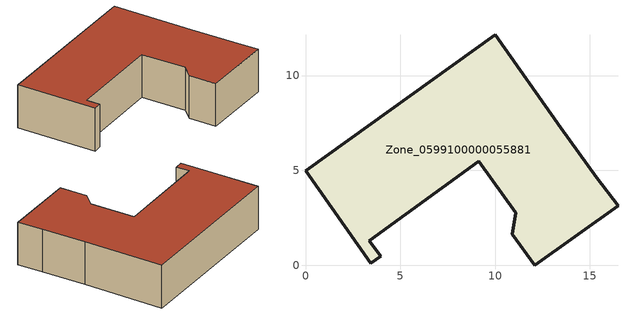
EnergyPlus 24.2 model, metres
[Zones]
Zone_0599100000055881
 floor ground (C_G): 9.13,5.47 3.36,1.29 3.96,0.47 3.45,0.1 0,4.99 10.02,12.15 13.45,7.25 15.36,4.62 16.48,3.13 12.09,0 10.9,1.63 11.08,2.77 z0
 wall outside (C_F): 13.45,7.25 10.02,12.15 0,4.99 3.45,0.1 3.96,0.47 3.36,1.29 9.13,5.47 11.08,2.77 10.9,1.63 12.09,0 16.48,3.13 15.36,4.62 13.45,7.25 z0:3.24
 roof outside (C_R): 16.48,3.13 15.36,4.62 13.45,7.25 10.02,12.15 0,4.99 3.45,0.1 3.96,0.47 3.36,1.29 9.13,5.47 11.08,2.77 10.9,1.63 12.09,0 z3.24
[BUILDING]
Pand.0599100000055881: North Axis=0; Terrain=City; Loads Convergence Tolerance Value=0.04; Temperature Convergence Tolerance Value=0.4; Solar Distribution=FullExterior; Maximum Number of Warmup Days=25; Minimum Number of Warmup Days=1
[Site:Location]
Rotterdam.The.Hague.AP_ZH_NLD Design_Conditions: Latitude=51.96; Longitude=4.45; Time Zone=1; Elevation=-4.5
[SITE:GROUNDTEMPERATURE:BUILDINGSURFACE]
18, 18, 18, 18, 18, 18, 18, 18, 18, 18, 18, 18
[MATERIAL] Thermal Absorptance=0.9; Solar Absorptance=0.7; Visible Absorptance=0.7
Name | Roughness | Thickness | Conductivity | Density | Specific Heat
G.TI.1975-1991 | MediumSmooth | 0.15 | 0.288461 | 540 | 1210
F.TI.1975-1991 | Rough | 0.3 | 0.230769 | 1920 | 840
R.TI.1975-1991 | MediumRough | 0.2 | 0.153846 | 1500 | 1000
[CONSTRUCTION]
C_G: G.TI.1975-1991
C_F: F.TI.1975-1991
C_R: R.TI.1975-1991
[ZONE]
Zone_0599100000055881: Type=1; Multiplier=1; Ceiling Height=Autocalculate; Volume=Autocalculate; Floor Area=autocalculate; Part of Total Floor Area=Yes
[ZONEINFILTRATION:DESIGNFLOWRATE]
Infil_Zone_0599100000055881: Zone or ZoneList or Space or SpaceList=Zone_0599100000055881; Schedule=AlwaysOn; Design Flow Rate Calculation Method=Flow/Area; Flow Rate per Floor Area=0.003; Constant Term Coefficient=1; Temperature Term Coefficient=0; Velocity Term Coefficient=0; Velocity Squared Term Coefficient=0
[HVACTEMPLATE:ZONE:IDEALLOADSAIRSYSTEM]
Zone_0599100000055881: Maximum Heating Supply Air Temperature=50; Minimum Cooling Supply Air Temperature=13; Maximum Heating Supply Air Humidity Ratio=0.0156; Minimum Cooling Supply Air Humidity Ratio=0.0077; Heating Limit=NoLimit; Cooling Limit=NoLimit; Dehumidification Control Type=ConstantSensibleHeatRatio; Cooling Sensible Heat Ratio=0.7; Dehumidification Setpoint=60; Humidification Control Type=None; Humidification Setpoint=30; Outdoor Air Method=None; Outdoor Air Flow Rate per Person=0.00944; Outdoor Air Flow Rate per Zone Floor Area=0; Outdoor Air Flow Rate per Zone=0; Demand Controlled Ventilation Type=None; Outdoor Air Economizer Type=NoEconomizer; Heat Recovery Type=None; Sensible Heat Recovery Effectiveness=0.7; Latent Heat Recovery Effectiveness=0.65
[ZONECONTROL:THERMOSTAT]
ThermostatControl_Zone_0599100000055881: Zone or ZoneList=Zone_0599100000055881; Control Type Schedule=DualSetpointControlType; Control 1=Thermostat_Zone_0599100000055881; Temperature Difference Between Cutout And Setpoint=0
[THERMOSTATSETPOINT:DUALSETPOINT]
Thermostat_Zone_0599100000055881: Heating Setpoint Temperature Schedule=HeatingSetpoint_Zone_0599100000055881; Cooling Setpoint Temperature Schedule=CoolingSetpoint_Zone_0599100000055881
[SCHEDULE:COMPACT]
HeatingSetpoint_Zone_0599100000055881: Through: 12/31, For: AllDays, Until: 24:00, 21
CoolingSetpoint_Zone_0599100000055881: Through: 12/31, For: AllDays, Until: 24:00, 24
DualSetpointControlType: Through: 12/31, For: AllDays, Until: 24:00, 4
AlwaysOn: Through: 12/31, For: AllDays, Until: 24:00, 1
